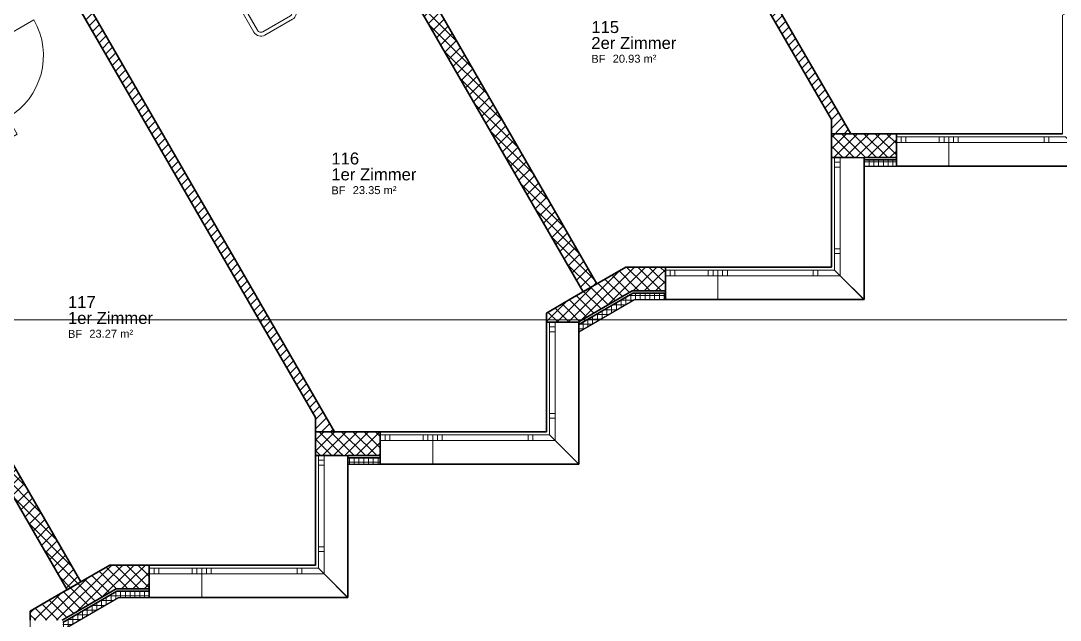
# Model space of a CAD drawing. Header units: centimetres. Extents: x -63 to 12757, y -227 to 7527.
# Drawn here: x 6162 to 7471, y 2615 to 3370 of the extents above; entities that cross this region are included whole.
import ezdxf

# ---------------------------------------------------------------- set-up
doc = ezdxf.new("R2010")
doc.units = ezdxf.units.CM
for name, color, linetype, lineweight in [('A----___H_HATCH', 252, 'Continuous', 9), ('A----___J_MARKEN', 252, 'Continuous', 15), ('A_E--___E_WAENDE', 7, 'Continuous', 35), ('A_E0-___E_DECKEN', 7, 'Continuous', 9), ('A_E5-___E_FENTUER', 252, 'Continuous', 9), ('A_I4-___E_SANITAER', 253, 'Continuous', 9), ('A_M1-___E_TRENNWAENDE', 7, 'Continuous', 25), ('A_Z20___E_RAUM', 255, 'Continuous', 9), ('A_Z21___T_RAUMTEXT', 7, 'Continuous', 15)]:
    doc.layers.add(name, color=color, linetype=linetype, lineweight=lineweight)
doc.styles.add('Arial_1', font='arial.ttf', dxfattribs={"height": 0.2})
doc.styles.add('Arial_2', font='arial.ttf', dxfattribs={"height": 10})
doc.styles.add('Arial_3', font='arial.ttf', dxfattribs={"height": 15})
pattern_1 = [(45, (0, 0), (-7.071068, 7.071068), []), (135, (0, 0), (-7.071068, -7.071068), [])]
pattern_2 = [(90, (0, 0), (-6, 4e-16), []), (180, (0, 0), (-7e-16, -6), [])]
pattern_3 = [(45, (0, 0), (-5.656854, 5.656854), [])]

# ---------------------------------------------------------------- blocks, each defined once
blk = doc.blocks.new('A_Wände_Süd - A_Wände_Süd-737890-033O')
at = {"layer": 'A----___H_HATCH'}
h = blk.add_hatch(dxfattribs=at)
h.set_pattern_fill('FP_18', color=256, style=0, pattern_type=2)
h.set_pattern_definition(pattern_3)
h.paths.add_polyline_path([(4584.5, 1727.5), (4594.9, 1727.5), (4584.5, 1745.3)], flags=0)
h.paths.add_polyline_path([(5234.1, 2102.5), (5244.4, 2102.5), (5234.1, 2120.3)], flags=0)
h.paths.add_polyline_path([(5883.6, 2477.5), (5893.9, 2477.5), (5883.6, 2495.3)], flags=0)
h.paths.add_polyline_path([(6543.4, 2852.5), (6533.1, 2870.4), (6533.1, 2852.5)], flags=0)
h.paths.add_polyline_path([(7192.9, 3227.5), (7182.6, 3245.3), (7182.6, 3227.5)], flags=0)
h.paths.add_polyline_path([(7832.1, 3602.5), (7842.4, 3602.5), (7832.1, 3620.3)], flags=0)
at = {"layer": 'A_E--___E_WAENDE'}
for p, q in [((7182.6, 3245.3), (7182.6, 3227.5)), ((7182.6, 3227.5), (7192.9, 3227.5)), ((6533.1, 2870.4), (6533.1, 2852.5)), ((6533.1, 2852.5), (6543.4, 2852.5))]:
    blk.add_line(p, q, dxfattribs=at)
blk = doc.blocks.new('_Zargentür 1-flg - 90 x 210-2022651-033O')
at = {"layer": 'A_E5-___E_FENTUER'}
for p, q in [((-45, -3.3), (-45, 86.7)), ((-51, -0.8), (-47, -0.8)), ((-51, -3.3), (-51, -0.8)), ((-50.5, -3.3), (-51, -3.3)), ((-50.5, -1.3), (-50.5, -3.3)), ((-47.5, -1.3), (-50.5, -1.3)), ((-47.5, -3.8), (-47.5, -1.3)), ((-45.5, -3.8), (-47.5, -3.8)), ((-47, -0.8), (-47, -3.3)), ((-47, -3.3), (-45, -3.3)), ((-45.5, -20.3), (-45.5, -3.8)), ((-45, -3.3), (-45, -20.8)), ((45, -3.3), (47, -3.3)), ((45, -20.8), (45, -3.3)), ((45.5, -3.8), (45.5, -20.3)), ((47.5, -3.8), (45.5, -3.8)), ((47, -0.8), (51, -0.8)), ((47, -3.3), (47, -0.8)), ((47.5, -1.3), (47.5, -3.8)), ((50.5, -1.3), (47.5, -1.3)), ((50.5, -3.3), (50.5, -1.3)), ((51, -3.3), (50.5, -3.3)), ((51, -0.8), (51, -3.3)), ((-51.5, -18.3), (-51, -18.3)), ((-51.5, -20.8), (-51.5, -18.3)), ((-45, -20.8), (-51.5, -20.8)), ((-51, -18.3), (-51, -20.3)), ((-51, -20.3), (-45.5, -20.3)), ((51.5, -20.8), (45, -20.8)), ((45.5, -20.3), (51, -20.3)), ((51, -18.3), (51.5, -18.3)), ((51, -20.3), (51, -18.3)), ((51.5, -18.3), (51.5, -20.8))]:
    blk.add_line(p, q, dxfattribs=at)
blk.add_arc((-45, -3.3), 90, 360, 90, dxfattribs=at)
blk = doc.blocks.new('_Waschbecken - 600 x 500-V17-033O')
at = {"layer": 'A_I4-___E_SANITAER'}
for p, q in [((32.6, 57.5), (-7.4, 57.5)), ((-7.4, 52.5), (32.6, 52.5)), ((-7.4, 52.5), (32.6, 52.5)), ((-17.4, 47.5), (-17.4, 7.5)), ((-12.4, 17.5), (-12.4, 47.5)), ((-12.4, 17.5), (-12.4, 47.5)), ((37.6, 47.5), (37.6, 17.5)), ((37.6, 47.5), (37.6, 17.5)), ((42.6, 7.5), (42.6, 47.5)), ((37.6, 17.5), (-12.4, 17.5)), ((37.6, 17.5), (-12.4, 17.5)), ((-17.4, 7.5), (42.6, 7.5))]:
    blk.add_line(p, q, dxfattribs=at)
blk.add_circle((12.6, 24.5), 4, dxfattribs=at)
for centre, radius, start, end in [((-7.4, 47.5), 10, 90, 180), ((-7.4, 47.5), 10, 90, 180), ((-7.4, 47.5), 5, 90, 180), ((-7.4, 47.5), 5, 90, 180), ((32.6, 47.5), 10, 360, 90), ((32.6, 47.5), 10, 360, 90), ((32.6, 47.5), 5, 0, 90), ((32.6, 47.5), 5, 0, 90)]:
    blk.add_arc(centre, radius, start, end, dxfattribs=at)
blk = doc.blocks.new('_1-flg - Versatz 11cm rechts-1884617-033O')
at = {"layer": 'A_E5-___E_FENTUER'}
for p, q in [((-41, 17), (-41, 24)), ((-41, 24), (-35, 24)), ((-35, 17), (-41, 17)), ((-41, -13), (-41, 17)), ((25, 17), (-41, 17)), ((-35, 17), (-35, 24)), ((-35, 24), (-29, 24)), ((-35, 24), (-35, 17)), ((19, 24), (-35, 24)), ((-35, 17), (-35, 24)), ((-29, 17), (-35, 17)), ((-35, 17), (19, 17)), ((-29, 24), (-29, 17)), ((13, 24), (-29, 24)), ((-29, 17), (-29, 24)), ((-29, 17), (13, 17)), ((13, 17), (13, 24)), ((13, 24), (19, 24)), ((13, 17), (13, 24)), ((19, 17), (13, 17)), ((19, 24), (19, 17)), ((19, 17), (19, 24)), ((19, 24), (25, 24)), ((19, 17), (19, 24)), ((25, 17), (19, 17)), ((25, 24), (25, 17)), ((25, 17), (25, -13)), ((25, -13), (-41, -13))]:
    blk.add_line(p, q, dxfattribs=at)
blk = doc.blocks.new('_ES 1-flg - Eckfenster - Typ1-1891989-033O')
at = {"layer": 'A_E5-___E_FENTUER'}
for p, q in [((-91, 13), (93, 13)), ((-91, 13), (-61, -17)), ((93, 13), (93, -17)), ((-33, -17), (-61, -17)), ((-61, -17), (-54, -24)), ((-61, -17), (93, -17)), ((-54, -24), (-33, -24)), ((-27, -17), (-33, -17)), ((-33, -17), (-33, -24)), ((-33, -17), (-33, -24)), ((-33, -17), (87, -17)), ((-33, -24), (-33, -17)), ((-33, -24), (-27, -24)), ((87, -24), (-33, -24)), ((-27, -24), (-27, -17)), ((-27, -17), (-27, -24)), ((-27, -17), (81, -17)), ((81, -24), (-27, -24)), ((87, -17), (81, -17)), ((81, -17), (81, -24)), ((81, -17), (81, -24)), ((81, -24), (87, -24)), ((87, -24), (87, -17)), ((93, -17), (87, -17)), ((87, -17), (87, -24)), ((87, -17), (87, -24)), ((87, -24), (93, -24)), ((93, -24), (93, -17))]:
    blk.add_line(p, q, dxfattribs=at)
blk = doc.blocks.new('_ES 1-flg - Eckfenster - Typ 2-V37-033O')
at = {"layer": 'A_E5-___E_FENTUER'}
for p, q in [((-61, 17), (-91, -13)), ((-61, 17), (-54, 24)), ((-33, 17), (-61, 17)), ((87.8, 17), (-61, 17)), ((-54, 24), (-33, 24)), ((-33, 17), (-33, 24)), ((-33, 24), (-27, 24)), ((81.8, 24), (-33, 24)), ((-33, 17), (-33, 24)), ((-33, 24), (-33, 17)), ((-27, 17), (-33, 17)), ((-33, 17), (81.8, 17)), ((-27, 24), (-27, 17)), ((75.8, 24), (-27, 24)), ((-27, 17), (-27, 24)), ((-27, 17), (75.8, 17)), ((75.8, 17), (75.8, 24)), ((75.8, 24), (81.8, 24)), ((75.8, 17), (75.8, 24)), ((81.8, 17), (75.8, 17)), ((81.8, 24), (81.8, 17)), ((81.8, 17), (81.8, 24)), ((81.8, 24), (87.8, 24)), ((81.8, 17), (81.8, 24)), ((87.8, 17), (81.8, 17)), ((87.8, 24), (87.8, 17)), ((87.8, 17), (87.8, -5)), ((87.8, -13), (-91, -13))]:
    blk.add_line(p, q, dxfattribs=at)
blk = doc.blocks.new('_ES 1-flg - Eckfenster - Typ 2-V38-033O')
at = {"layer": 'A_E5-___E_FENTUER'}
for p, q in [((-61, 17), (-91, -13)), ((-61, 17), (-54, 24)), ((-33, 17), (-61, 17)), ((87.8, 17), (-61, 17)), ((-54, 24), (-33, 24)), ((-33, 17), (-33, 24)), ((-33, 24), (-27, 24)), ((81.8, 24), (-33, 24)), ((-33, 17), (-33, 24)), ((-33, 24), (-33, 17)), ((-27, 17), (-33, 17)), ((-33, 17), (81.8, 17)), ((-27, 24), (-27, 17)), ((75.8, 24), (-27, 24)), ((-27, 17), (-27, 24)), ((-27, 17), (75.8, 17)), ((75.8, 17), (75.8, 24)), ((75.8, 24), (81.8, 24)), ((75.8, 17), (75.8, 24)), ((81.8, 17), (75.8, 17)), ((81.8, 24), (81.8, 17)), ((81.8, 17), (81.8, 24)), ((81.8, 24), (87.8, 24)), ((81.8, 17), (81.8, 24)), ((87.8, 17), (81.8, 17)), ((87.8, 24), (87.8, 17)), ((87.8, 17), (87.8, -13)), ((87.8, -13), (-91, -13))]:
    blk.add_line(p, q, dxfattribs=at)
blk = doc.blocks.new('_Beschriftung Räume - Nummer_ Name_ Fläche-157530-033O')
at = {"layer": 'A_Z21___T_RAUMTEXT', "insert": (-0.364, -0.522), "char_height": 0.2, "width": 0.44093, "attachment_point": 1, "style": 'Arial_1'}
blk.add_mtext('BF', dxfattribs=at)

msp = doc.modelspace()

# ---------------------------------------------------------------- hatches: boundary and pattern name
at = {"layer": 'A----___H_HATCH'}
h = msp.add_hatch(dxfattribs=at)
h.set_pattern_fill('FP_18', color=256, style=0, pattern_type=2)
h.set_pattern_definition(pattern_3)
h.paths.add_polyline_path([(7206.8, 3227.5), (6943.7, 3683.1), (6933.3, 3677.1), (7192.9, 3227.5)], flags=0)
h = msp.add_hatch(dxfattribs=at)
h.set_pattern_fill('FP_2', color=256, style=0, pattern_type=2)
h.set_pattern_definition(pattern_1)
h.paths.add_polyline_path([(6870.1, 3028.6), (6887.5, 3038.6), (6622.5, 3497.6), (6605.2, 3487.6), (6827.4, 3102.7)], flags=0)
h = msp.add_hatch(dxfattribs=at)
h.set_pattern_fill('FP_18', color=256, style=0, pattern_type=2)
h.set_pattern_definition(pattern_3)
h.paths.add_polyline_path([(6543.4, 2852.5), (6557.3, 2852.5), (6212.8, 3449.2), (6202.4, 3443.2), (6399, 3102.7)], flags=0)
h = msp.add_hatch(dxfattribs=at)
h.set_pattern_fill('FP_2', color=256, style=0, pattern_type=2)
h.set_pattern_definition(pattern_1)
h.paths.add_polyline_path([(7212.6, 3197.5), (7212.6, 3227.5), (7182.6, 3227.5), (7182.6, 3197.5), (7193.6, 3197.5)], flags=0)
h = msp.add_hatch(dxfattribs=at)
h.set_pattern_fill('FP_2', color=256, style=0, pattern_type=2)
h.set_pattern_definition(pattern_1)
h.paths.add_polyline_path([(7223.6, 3197.5), (7264.3, 3197.5), (7264.3, 3227.5), (7212.6, 3227.5), (7212.6, 3197.5), (7215.6, 3197.5)], flags=0)
h = msp.add_hatch(dxfattribs=at)
h.set_pattern_fill('FP_1', color=256, style=0, pattern_type=2)
h.set_pattern_definition(pattern_2)
h.paths.add_polyline_path([(7223.6, 3186.5), (7264.3, 3186.5), (7264.3, 3194.5), (7223.6, 3194.5)], flags=0)
h = msp.add_hatch(dxfattribs=at)
h.set_pattern_fill('FP_2', color=256, style=0, pattern_type=2)
h.set_pattern_definition(pattern_1)
h.paths.add_polyline_path([(6220.6, 2653.6), (6237.9, 2663.6), (5973, 3122.5), (5955.6, 3112.5), (6192.9, 2701.6)], flags=0)
h = msp.add_hatch(dxfattribs=at)
h.set_pattern_fill('FP_2', color=256, style=0, pattern_type=2)
h.set_pattern_definition(pattern_1)
h.paths.add_polyline_path([(6856.8, 2990.3), (6863.8, 2990.3), (6973.6, 3053.7), (6973.6, 3059.7), (6923.9, 3059.7), (6853.8, 3019.1), (6853.8, 2990.3)], flags=0)
h = msp.add_hatch(dxfattribs=at)
h.set_pattern_fill('FP_2', color=256, style=0, pattern_type=2)
h.set_pattern_definition(pattern_1)
h.paths.add_polyline_path([(6938, 3029.7), (6973.6, 3029.7), (6973.6, 3053.7), (6932, 3029.7)], flags=0)
h = msp.add_hatch(dxfattribs=at)
h.set_pattern_fill('FP_1', color=256, style=0, pattern_type=2)
h.set_pattern_definition(pattern_2)
h.paths.add_polyline_path([(6864.8, 2978.1), (6948.8, 3026.7), (6932.8, 3026.7), (6864.8, 2987.4)], flags=0)
h = msp.add_hatch(dxfattribs=at)
h.set_pattern_fill('FP_1', color=256, style=0, pattern_type=2)
h.set_pattern_definition(pattern_2)
h.paths.add_polyline_path([(6973.6, 3018.7), (6973.6, 3026.7), (6948.8, 3026.7), (6934.9, 3018.7)], flags=0)
h = msp.add_hatch(dxfattribs=at)
h.set_pattern_fill('FP_2', color=256, style=0, pattern_type=2)
h.set_pattern_definition(pattern_1)
h.paths.add_polyline_path([(6834.8, 2990.3), (6853.8, 2990.3), (6853.8, 3019.1), (6823.8, 3001.8), (6823.8, 2990.3), (6827.8, 2990.3)], flags=0)
h = msp.add_hatch(dxfattribs=at)
h.set_pattern_fill('FP_2', color=256, style=0, pattern_type=2)
h.set_pattern_definition(pattern_1)
h.paths.add_polyline_path([(6544.1, 2822.5), (6563.1, 2822.5), (6563.1, 2852.5), (6533.1, 2852.5), (6533.1, 2822.5), (6537.1, 2822.5)], flags=0)
h = msp.add_hatch(dxfattribs=at)
h.set_pattern_fill('FP_2', color=256, style=0, pattern_type=2)
h.set_pattern_definition(pattern_1)
h.paths.add_polyline_path([(6576.9, 2822.5), (6614.8, 2822.5), (6614.8, 2852.5), (6563.1, 2852.5), (6563.1, 2822.5), (6574.1, 2822.5)], flags=0)
h = msp.add_hatch(dxfattribs=at)
h.set_pattern_fill('FP_1', color=256, style=0, pattern_type=2)
h.set_pattern_definition(pattern_2)
h.paths.add_polyline_path([(6614.8, 2811.5), (6614.8, 2819.5), (6574.1, 2819.5), (6574.1, 2811.5), (6576.9, 2811.5)], flags=0)
h = msp.add_hatch(dxfattribs=at)
h.set_pattern_fill('FP_2', color=256, style=0, pattern_type=2)
h.set_pattern_definition(pattern_1)
h.paths.add_polyline_path([(6207.2, 2615.3), (6214.3, 2615.3), (6324.1, 2678.7), (6324.1, 2684.7), (6274.4, 2684.7), (6204.2, 2644.1), (6204.2, 2615.3)], flags=0)
h = msp.add_hatch(dxfattribs=at)
h.set_pattern_fill('FP_2', color=256, style=0, pattern_type=2)
h.set_pattern_definition(pattern_1)
h.paths.add_polyline_path([(6324.1, 2654.7), (6324.1, 2678.7), (6282.5, 2654.7), (6304.5, 2654.7)], flags=0)
h = msp.add_hatch(dxfattribs=at)
h.set_pattern_fill('FP_2', color=256, style=0, pattern_type=2)
h.set_pattern_definition(pattern_1)
h.paths.add_polyline_path([(6185.2, 2615.3), (6204.2, 2615.3), (6204.2, 2644.1), (6174.2, 2626.8), (6174.2, 2615.3), (6178.2, 2615.3)], flags=0)
h = msp.add_hatch(dxfattribs=at)
h.set_pattern_fill('FP_1', color=256, style=0, pattern_type=2)
h.set_pattern_definition(pattern_2)
h.paths.add_polyline_path([(6215.2, 2603.1), (6299.3, 2651.7), (6283.3, 2651.7), (6215.2, 2612.4)], flags=0)
h = msp.add_hatch(dxfattribs=at)
h.set_pattern_fill('FP_1', color=256, style=0, pattern_type=2)
h.set_pattern_definition(pattern_2)
h.paths.add_polyline_path([(6324.1, 2643.7), (6324.1, 2651.7), (6299.3, 2651.7), (6285.4, 2643.7)], flags=0)

# ---------------------------------------------------------------- linework, layer by layer
at = {"layer": 'A----___J_MARKEN'}
msp.add_line((796.8, 2993.2), (12693.4, 2993.2), dxfattribs=at)
at = {"layer": 'A_E--___E_WAENDE'}
for p, q in [((6933.3, 3677.1), (7182.6, 3245.3)), ((7206.8, 3227.5), (6943.7, 3683.1)), ((6887.5, 3038.6), (6622.5, 3497.6)), ((6605.2, 3487.6), (6870.1, 3028.6)), ((6202.4, 3443.2), (6533.1, 2870.4)), ((6557.3, 2852.5), (6212.8, 3449.2)), ((7192.9, 3227.5), (7182.6, 3227.5)), ((7182.6, 3227.5), (7182.6, 3197.5)), ((7206.8, 3227.5), (7192.9, 3227.5)), ((7192.9, 3227.5), (7206.8, 3227.5)), ((7212.6, 3227.5), (7206.8, 3227.5)), ((7215.6, 3227.5), (7212.6, 3227.5)), ((7223.6, 3227.5), (7215.6, 3227.5)), ((7264.3, 3227.5), (7223.6, 3227.5)), ((7264.3, 3197.5), (7264.3, 3227.5)), ((7264.3, 3227.5), (7473.3, 3227.5)), ((7264.3, 3227.5), (7264.3, 3186.5)), ((7182.6, 3197.5), (7212.6, 3197.5)), ((7182.6, 3059.7), (7182.6, 3197.5)), ((7215.6, 3197.5), (7182.6, 3197.5)), ((7212.6, 3197.5), (7215.6, 3197.5)), ((7223.6, 3197.5), (7223.6, 3018.7)), ((7223.6, 3197.5), (7223.6, 3194.5)), ((7264.3, 3197.5), (7223.6, 3197.5)), ((7264.3, 3194.5), (7223.6, 3194.5)), ((7264.3, 3194.5), (7264.3, 3197.5)), ((7514.3, 3186.5), (7264.3, 3186.5)), ((6237.9, 2663.6), (5973, 3122.5)), ((5955.6, 3112.5), (6220.6, 2653.6)), ((6923.9, 3059.7), (6864.8, 3025.5)), ((6973.6, 3059.7), (6923.9, 3059.7)), ((6973.6, 3053.7), (6973.6, 3059.7)), ((7005.9, 3059.7), (6973.6, 3059.7)), ((6973.6, 3041), (6973.6, 3059.7)), ((6973.6, 3050.2), (6973.6, 3053.7)), ((7005.9, 3059.7), (7182.6, 3059.7)), ((6870.1, 3028.6), (6887.5, 3038.6)), ((6973.6, 3029.7), (6973.6, 3041)), ((6973.6, 3041), (6973.6, 3018.7)), ((6864.8, 3025.5), (6856.8, 3020.9)), ((6864.8, 2990.8), (6932, 3029.7)), ((6864.8, 2987.4), (6932.8, 3026.7)), ((6932, 3029.7), (6938, 3029.7)), ((6932.8, 3026.7), (6948.8, 3026.7)), ((6938, 3029.7), (6954, 3029.7)), ((6973.6, 3026.7), (6948.8, 3026.7)), ((6973.6, 3029.7), (6954, 3029.7)), ((6973.6, 3026.7), (6973.6, 3029.7)), ((6853.8, 3019.1), (6823.8, 3001.8)), ((6856.8, 3020.9), (6853.8, 3019.1)), ((7223.6, 3018.7), (6973.6, 3018.7)), ((6823.8, 3001.8), (6823.8, 2990.3)), ((6823.8, 2990.3), (6853.8, 2990.3)), ((6823.8, 2852.5), (6823.8, 2990.3)), ((6864.8, 2990.3), (6823.8, 2990.3)), ((6853.8, 2990.3), (6856.8, 2990.3)), ((6863.8, 2990.3), (6864.8, 2990.8)), ((6864.8, 2990.3), (6864.8, 2811.5)), ((6864.8, 2990.3), (6864.8, 2987.4)), ((6543.4, 2852.5), (6533.1, 2852.5)), ((6533.1, 2852.5), (6533.1, 2822.5)), ((6557.3, 2852.5), (6543.4, 2852.5)), ((6543.4, 2852.5), (6557.3, 2852.5)), ((6563.1, 2852.5), (6557.3, 2852.5)), ((6566.1, 2852.5), (6563.1, 2852.5)), ((6574.1, 2852.5), (6566.1, 2852.5)), ((6614.8, 2852.5), (6574.1, 2852.5)), ((6614.8, 2822.5), (6614.8, 2852.5)), ((6614.8, 2852.5), (6823.8, 2852.5)), ((6614.8, 2852.5), (6614.8, 2811.5)), ((6533.1, 2822.5), (6563.1, 2822.5)), ((6533.1, 2684.7), (6533.1, 2822.5)), ((6566.1, 2822.5), (6533.1, 2822.5)), ((6563.1, 2822.5), (6566.1, 2822.5)), ((6574.1, 2822.5), (6574.1, 2643.7)), ((6574.1, 2822.5), (6574.1, 2819.5)), ((6614.8, 2822.5), (6574.1, 2822.5)), ((6614.8, 2819.5), (6574.1, 2819.5)), ((6614.8, 2819.5), (6614.8, 2822.5)), ((6864.8, 2811.5), (6614.8, 2811.5)), ((6274.4, 2684.7), (6215.2, 2650.5)), ((6324.1, 2684.7), (6274.4, 2684.7)), ((6324.1, 2678.7), (6324.1, 2684.7)), ((6356.4, 2684.7), (6324.1, 2684.7)), ((6324.1, 2666), (6324.1, 2684.7)), ((6356.4, 2684.7), (6533.1, 2684.7)), ((6324.1, 2675.2), (6324.1, 2678.7)), ((6220.6, 2653.6), (6237.9, 2663.6)), ((6324.1, 2654.7), (6324.1, 2666)), ((6324.1, 2666), (6324.1, 2643.7)), ((6204.2, 2644.1), (6174.2, 2626.8)), ((6207.2, 2645.9), (6204.2, 2644.1)), ((6215.2, 2650.5), (6207.2, 2645.9)), ((6215.2, 2615.8), (6282.5, 2654.7)), ((6215.2, 2612.4), (6283.3, 2651.7)), ((6282.5, 2654.7), (6288.5, 2654.7)), ((6283.3, 2651.7), (6299.3, 2651.7)), ((6288.5, 2654.7), (6304.5, 2654.7)), ((6324.1, 2651.7), (6299.3, 2651.7)), ((6324.1, 2654.7), (6304.5, 2654.7)), ((6324.1, 2651.7), (6324.1, 2654.7)), ((6574.1, 2643.7), (6324.1, 2643.7)), ((6174.2, 2626.8), (6174.2, 2615.3)), ((6214.3, 2615.3), (6215.2, 2615.8))]:
    msp.add_line(p, q, dxfattribs=at)
at = {"layer": 'A_E0-___E_DECKEN'}
for p, q in [((7223.6, 3197.5), (7264.3, 3197.5)), ((6863.8, 2990.3), (6932, 3029.7)), ((6932, 3029.7), (6973.6, 3029.7)), ((6574.1, 2822.5), (6614.8, 2822.5)), ((6214.3, 2615.3), (6282.5, 2654.7)), ((6282.5, 2654.7), (6324.1, 2654.7))]:
    msp.add_line(p, q, dxfattribs=at)
at = {"layer": 'A_M1-___E_TRENNWAENDE'}
for p, q in [((7215.6, 3197.5), (7223.6, 3197.5)), ((7223.6, 3194.5), (7223.6, 3186.5)), ((7264.3, 3186.5), (7264.3, 3194.5)), ((7223.6, 3186.5), (7264.3, 3186.5)), ((6973.6, 3041), (6973.6, 3050.2)), ((6973.6, 3018.7), (6973.6, 3026.7)), ((6864.8, 2978.1), (6934.9, 3018.7)), ((6934.9, 3018.7), (6973.6, 3018.7)), ((6856.8, 2990.3), (6864.8, 2990.3)), ((6864.8, 2987.4), (6864.8, 2978.1)), ((6566.1, 2822.5), (6574.1, 2822.5)), ((6574.1, 2819.5), (6574.1, 2811.5)), ((6614.8, 2811.5), (6614.8, 2819.5)), ((6574.1, 2811.5), (6614.8, 2811.5)), ((6324.1, 2666), (6324.1, 2675.2)), ((6215.2, 2603.1), (6285.4, 2643.7)), ((6285.4, 2643.7), (6324.1, 2643.7)), ((6324.1, 2643.7), (6324.1, 2651.7))]:
    msp.add_line(p, q, dxfattribs=at)
at = {"layer": 'A_Z20___E_RAUM', "flags": 128}
for points in [[(7206.8, 3227.5), (7473.3, 3227.5), (7473.3, 3376.8), (7519.7, 3403.6), (7254.8, 3862.4), (7254.7, 3862.6), (7228.3, 3847.3), (7228.3, 3847.3), (7082.8, 3763.3), (7082.7, 3763.3), (6943.7, 3683.1), (7187.8, 3260.3)], [(6887.5, 3038.6), (6923.9, 3059.7), (7182.6, 3059.7), (7182.6, 3197.5), (7182.6, 3245.3), (6933.4, 3676.9), (6933.3, 3677.1), (6797.8, 3598.8), (6624.6, 3498.8), (6622.5, 3497.6)], [(6557.3, 2852.5), (6823.8, 2852.5), (6823.8, 3001.8), (6870.1, 3028.6), (6605.2, 3487.5), (6605.1, 3487.6), (6421.1, 3381.3), (6339.6, 3522.5), (6212.8, 3449.2), (6538.3, 2885.4)], [(6237.9, 2663.6), (6274.4, 2684.7), (6533.1, 2684.7), (6533.1, 2822.5), (6533.1, 2870.4), (6202.4, 3443.2), (6075.5, 3370), (6158, 3227.1), (5976.1, 3122.1), (5974, 3120.8)], [(5907.8, 2477.5), (6174.2, 2477.5), (6174.2, 2626.8), (6220.6, 2653.6), (5956.7, 3110.7), (5956.6, 3110.8), (5954.5, 3109.6), (5772.6, 3004.6), (5690.1, 3147.5), (5563.2, 3074.2), (5888.8, 2510.4)]]:
    msp.add_lwpolyline(points, close=True, dxfattribs=at)

# ---------------------------------------------------------------- block references
at = {"layer": 'A_E--___E_WAENDE'}
msp.add_blockref('A_Wände_Süd - A_Wände_Süd-737890-033O', (0, 0), dxfattribs=at)
at = {"layer": 'A_E5-___E_FENTUER'}
for name, p, rotation in [('_Zargentür 1-flg - 90 x 210-2022651-033O', (6126.3, 3288.5), 299.9952230707036), ('_ES 1-flg - Eckfenster - Typ1-1891989-033O', (7423.3, 3199.5), 180), ('_ES 1-flg - Eckfenster - Typ 2-V37-033O', (7210.6, 3109.7), 90), ('_ES 1-flg - Eckfenster - Typ1-1891989-033O', (7132.6, 3031.6), 180), ('_ES 1-flg - Eckfenster - Typ 2-V38-033O', (6851.8, 2902.5), 90), ('_ES 1-flg - Eckfenster - Typ1-1891989-033O', (6773.8, 2824.5), 180), ('_ES 1-flg - Eckfenster - Typ 2-V37-033O', (6561.1, 2734.7), 90), ('_ES 1-flg - Eckfenster - Typ1-1891989-033O', (6483.1, 2656.6), 180)]:
    msp.add_blockref(name, p, dxfattribs=dict(at, rotation=rotation))
for p in [(7305.3, 3199.5), (7014.6, 3031.6), (6655.8, 2824.5), (6365.1, 2656.6)]:
    msp.add_blockref('_1-flg - Versatz 11cm rechts-1884617-033O', p, dxfattribs=at)
at = {"layer": 'A_I4-___E_SANITAER', "rotation": 209.9991624027142}
msp.add_blockref('_Waschbecken - 600 x 500-V17-033O', (6469, 3417.6), dxfattribs=at)
at = {"layer": 'A_Z21___T_RAUMTEXT', "xscale": 49.99999999999998, "yscale": 49.99999999999998, "zscale": 49.99999999999998}
for p in [(6898.6, 3352.8), (6571.4, 3187.3), (6239.9, 3006.7)]:
    msp.add_blockref('_Beschriftung Räume - Nummer_ Name_ Fläche-157530-033O', p, dxfattribs=at)

# ---------------------------------------------------------------- texts
at = {"layer": 'A_Z21___T_RAUMTEXT', "attachment_point": 1}
for s, insert, char_height, width, style in [('115', (6880.4, 3369.2), 15, 43.291, 'Arial_3'), ('2er Zimmer', (6880.4, 3349.2), 15, 132.679, 'Arial_3'), ('20.93 m²', (6907.3, 3326.9), 10, 68.143, 'Arial_2'), ('116', (6553.2, 3203.8), 15, 43.291, 'Arial_3'), ('1er Zimmer', (6553.2, 3183.8), 15, 132.679, 'Arial_3'), ('23.35 m²', (6580.1, 3161.5), 10, 68.143, 'Arial_2'), ('117', (6221.7, 3023.1), 15, 43.291, 'Arial_3'), ('1er Zimmer', (6221.7, 3003.1), 15, 132.679, 'Arial_3'), ('23.27 m²', (6248.6, 2980.8), 10, 68.143, 'Arial_2')]:
    msp.add_mtext(s, dxfattribs=dict(at, insert=insert, char_height=char_height, width=width, style=style))

doc.saveas('drawing.dxf')
